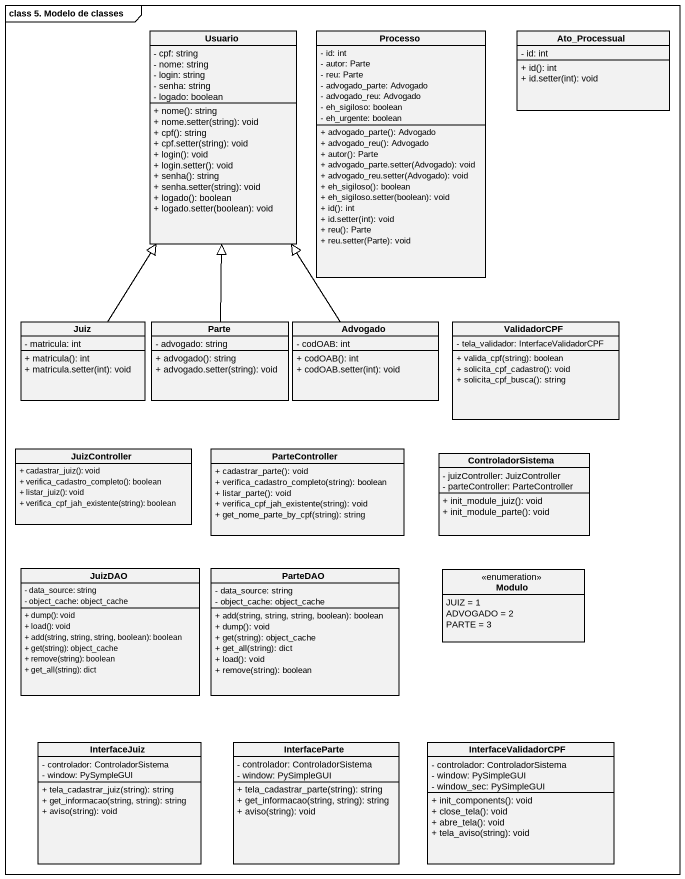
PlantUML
@startuml
mainframe class 5. Modelo de classes
hide circle
hide empty members
skinparam classAttributeIconSize 0
class Usuario {
  - cpf: string
  - nome: string
  - login: string
  - senha: string
  - logado: boolean
  + nome(): string
  + nome.setter(string): void
  + cpf(): string
  + cpf.setter(string): void
  + login(): void
  + login.setter(): void
  + senha(): string
  + senha.setter(string): void
  + logado(): boolean
  + logado.setter(boolean): void
}
class Processo {
  - id: int
  - autor: Parte
  - reu: Parte
  - advogado_parte: Advogado
  - advogado_reu: Advogado
  - eh_sigiloso: boolean
  - eh_urgente: boolean
  + advogado_parte(): Advogado
  + advogado_reu(): Advogado
  + autor(): Parte
  + advogado_parte.setter(Advogado): void
  + advogado_reu.setter(Advogado): void
  + eh_sigiloso(): boolean
  + eh_sigiloso.setter(boolean): void
  + id(): int
  + id.setter(int): void
  + reu(): Parte
  + reu.setter(Parte): void
}
class Ato_Processual {
  - id: int
  + id(): int
  + id.setter(int): void
}
class Juiz {
  - matricula: int
  + matricula(): int
  + matricula.setter(int): void
}
class Parte {
  - advogado: string
  + advogado(): string
  + advogado.setter(string): void
}
class Advogado {
  - codOAB: int
  + codOAB(): int
  + codOAB.setter(int): void
}
class ValidadorCPF {
  - tela_validador: InterfaceValidadorCPF
  + valida_cpf(string): boolean
  + solicita_cpf_cadastro(): void
  + solicita_cpf_busca(): string
}
class JuizController {
  + cadastrar_juiz(): void
  + verifica_cadastro_completo(): boolean
  + listar_juiz(): void
  + verifica_cpf_jah_existente(string): boolean
}
class ParteController {
  + cadastrar_parte(): void
  + verifica_cadastro_completo(string): boolean
  + listar_parte(): void
  + verifica_cpf_jah_existente(string): void
  + get_nome_parte_by_cpf(string): string
}
class ControladorSistema {
  - juizController: JuizController
  - parteController: ParteController
  + init_module_juiz(): void
  + init_module_parte(): void
}
class JuizDAO {
  - data_source: string
  - object_cache: object_cache
  + dump(): void
  + load(): void
  + add(string, string, string, boolean): boolean
  + get(string): object_cache
  + remove(string): boolean
  + get_all(string): dict
}
class ParteDAO {
  - data_source: string
  - object_cache: object_cache
  + add(string, string, string, boolean): boolean
  + dump(): void
  + get(string): object_cache
  + get_all(string): dict
  + load(): void
  + remove(string): boolean
}
enum Modulo {
  JUIZ = 1
  ADVOGADO = 2
  PARTE = 3
}
class InterfaceJuiz {
  - controlador: ControladorSistema
  - window: PySympleGUI
  + tela_cadastrar_juiz(string): string
  + get_informacao(string, string): string
  + aviso(string): void
}
class InterfaceParte {
  - controlador: ControladorSistema
  - window: PySimpleGUI
  + tela_cadastrar_parte(string): string
  + get_informacao(string, string): string
  + aviso(string): void
}
class InterfaceValidadorCPF {
  - controlador: ControladorSistema
  - window: PySimpleGUI
  - window_sec: PySimpleGUI
  + init_components(): void
  + close_tela(): void
  + abre_tela(): void
  + tela_aviso(string): void
}
Juiz -up-|> Usuario
Parte -up-|> Usuario
Advogado -up-|> Usuario
@enduml
